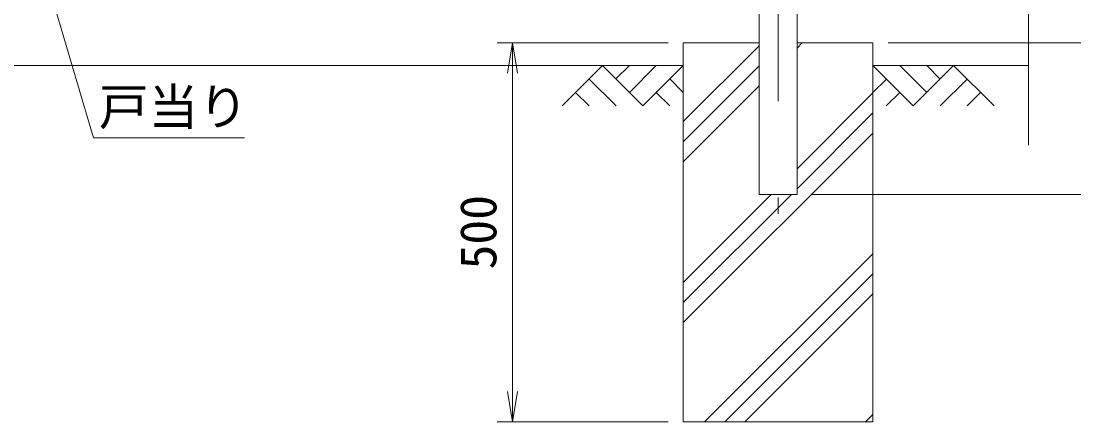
# Model space of a CAD drawing. Units: millimetres, scale not verified. Extents: x -4200 to 4200, y -2970 to 2970.
# Drawn here: x 1181 to 2568, y -453 to 76 of the extents above; entities that cross this region are included whole.
import ezdxf
from ezdxf.enums import TextEntityAlignment as Align

# ---------------------------------------------------------------- set-up
doc = ezdxf.new("R2010")
doc.units = ezdxf.units.MM
doc.header["$LTSCALE"] = 20
doc.linetypes.add('USER1', pattern=[50.8, 31.75, -6.35, 6.35, -6.35])
for name, color, linetype, lineweight in [('0-0_D-STR-TXT', 7, 'Continuous', 9), ('0-1_D-STR-DIM', 7, 'Continuous', 9), ('0-2_0', 7, 'Continuous', 9), ('0-3_LAYER04', 7, 'Continuous', 9), ('0-4_D-STR1', 1, 'Continuous', 18), ('0-5_D-BMK', 2, 'USER1', 13), ('0-6_D-BGD', 7, 'Continuous', 9), ('0-7_D-DCR-HCH', 7, 'Continuous', 9), ('0-B_D-STR2', 7, 'Continuous', 9)]:
    doc.layers.add(name, color=color, linetype=linetype, lineweight=lineweight)
doc.styles.add('ＭＳ ゴシック', font='')
doc.styles.get('ＭＳ ゴシック').set_extended_font_data('MS Gothic')

# ---------------------------------------------------------------- blocks, each defined once
blk = doc.blocks.new('_Open')
at = {"layer": '0-2_0'}
blk.add_line((-20, 3.33), (0, 0), dxfattribs=at)
blk.add_lwpolyline([(-20, -3.33), (0, 0), (-20, 0)], dxfattribs=at)

msp = doc.modelspace()

# ---------------------------------------------------------------- linework, layer by layer
at = {"layer": '0-0_D-STR-TXT'}
msp.add_lwpolyline([(1474.96, -78.14), (1275.96, -78.14), (1172.57, 273.09)], dxfattribs=at)
at = {"layer": '0-1_D-STR-DIM'}
for p, q in [((2033.25, 47.06), (1808.25, 47.06)), ((2323.25, 47.06), (3012.64, 47.06)), ((2323.25, 47.06), (3012.64, 47.06)), ((2323.25, 47.06), (2772.64, 47.06)), ((1828.25, 7.06), (1828.25, -412.94)), ((2223.25, -152.94), (3012.64, -152.94)), ((2223.26, -152.94), (2892.64, -152.94)), ((2033.25, -452.94), (1808.25, -452.94))]:
    msp.add_line(p, q, dxfattribs=at)
at = {"layer": '0-3_LAYER04'}
for p, q in [((2053.25, 47.06), (2053.25, -452.94)), ((2153.26, 47.06), (2053.25, 47.06)), ((2303.25, 47.06), (2203.25, 47.06)), ((2303.25, 47.06), (2303.25, -452.94)), ((2303.25, -452.94), (2053.25, -452.94))]:
    msp.add_line(p, q, dxfattribs=at)
at = {"layer": '0-4_D-STR1'}
for p, q in [((2153.26, 209.56), (2153.26, -152.94)), ((2203.26, 209.56), (2203.26, -152.94)), ((2203.26, -152.94), (2153.26, -152.94))]:
    msp.add_line(p, q, dxfattribs=at)
at = {"layer": '0-5_D-BMK'}
msp.add_line((2178.26, 605.12), (2178.26, -178.4), dxfattribs=at)
at = {"layer": '0-6_D-BGD'}
for p, q in [((2053.25, 17.06), (303.26, 17.06)), ((1273.26, 17.02), (2053.25, 17.02)), ((2303.25, 17.02), (2508.15, 17.02)), ((2508.15, 17.02), (2328.25, 17.02))]:
    msp.add_line(p, q, dxfattribs=at)
at = {"layer": '0-7_D-DCR-HCH'}
for p, q in [((2053.25, -56.82), (2153.25, 43.18)), ((2203.25, 40.14), (2210.17, 47.06)), ((1946.83, 17.06), (1893.62, -36.15)), ((1946.83, 17.06), (2000.04, -36.15)), ((1964.57, -0.67), (1982.3, 17.06)), ((1982.3, -18.41), (2017.78, 17.06)), ((2000.04, -36.15), (2053.25, 17.06)), ((2053.25, -83.34), (2153.25, 16.66)), ((2356.47, -36.19), (2303.25, 17.02)), ((2374.2, -18.45), (2338.73, 17.02)), ((2409.68, 17.02), (2356.47, -36.19)), ((2392.03, -0.81), (2374.2, 17.02)), ((2409.68, 17.02), (2462.89, -36.19)), ((1929.09, -0.67), (1964.73, -36.15)), ((2035.52, -0.67), (2053.25, -18.33)), ((2053.25, -109.86), (2153.25, -9.86)), ((2320.99, -0.71), (2303.25, -18.37)), ((2427.42, -0.71), (2391.78, -36.19)), ((1911.35, -18.41), (1929.17, -36.15)), ((2017.78, -18.41), (2035.6, -36.15)), ((2203.25, -118.96), (2303.25, -18.96)), ((2338.73, -18.45), (2320.91, -36.19)), ((2445.15, -18.45), (2427.33, -36.19)), ((2203.25, -145.47), (2303.25, -45.47)), ((2053.25, -321.99), (2303.25, -71.99)), ((2053.25, -295.47), (2195.79, -152.94)), ((2053.25, -268.96), (2169.27, -152.94)), ((2081.41, -452.94), (2303.25, -231.09)), ((2107.92, -452.94), (2303.25, -257.6)), ((2134.44, -452.94), (2303.25, -284.12)), ((2293.54, -452.94), (2303.25, -443.22))]:
    msp.add_line(p, q, dxfattribs=at)
at = {"layer": '0-B_D-STR2'}
msp.add_line((2508.15, -87.76), (2508.15, 316.91), dxfattribs=at)

# ---------------------------------------------------------------- block references
at = {"layer": '0-1_D-STR-DIM', "xscale": 2, "yscale": 2}
for p, rotation in [((1828.25, 47.06), 90), ((1828.25, -452.94), 270)]:
    msp.add_blockref('_Open', p, dxfattribs=dict(at, rotation=rotation))

# ---------------------------------------------------------------- texts
at = {"layer": '0-0_D-STR-TXT', "style": 'ＭＳ ゴシック'}
msp.add_text('戸当り', height=48.09, dxfattribs=at).set_placement((1283.07, -75.78), align=Align.BOTTOM_LEFT)
at = {"layer": '0-1_D-STR-DIM', "style": 'ＭＳ ゴシック'}
msp.add_text('500', height=48.09, rotation=90, dxfattribs=at).set_placement((1821.51, -251.81), align=Align.BOTTOM_LEFT)

doc.saveas('drawing.dxf')
